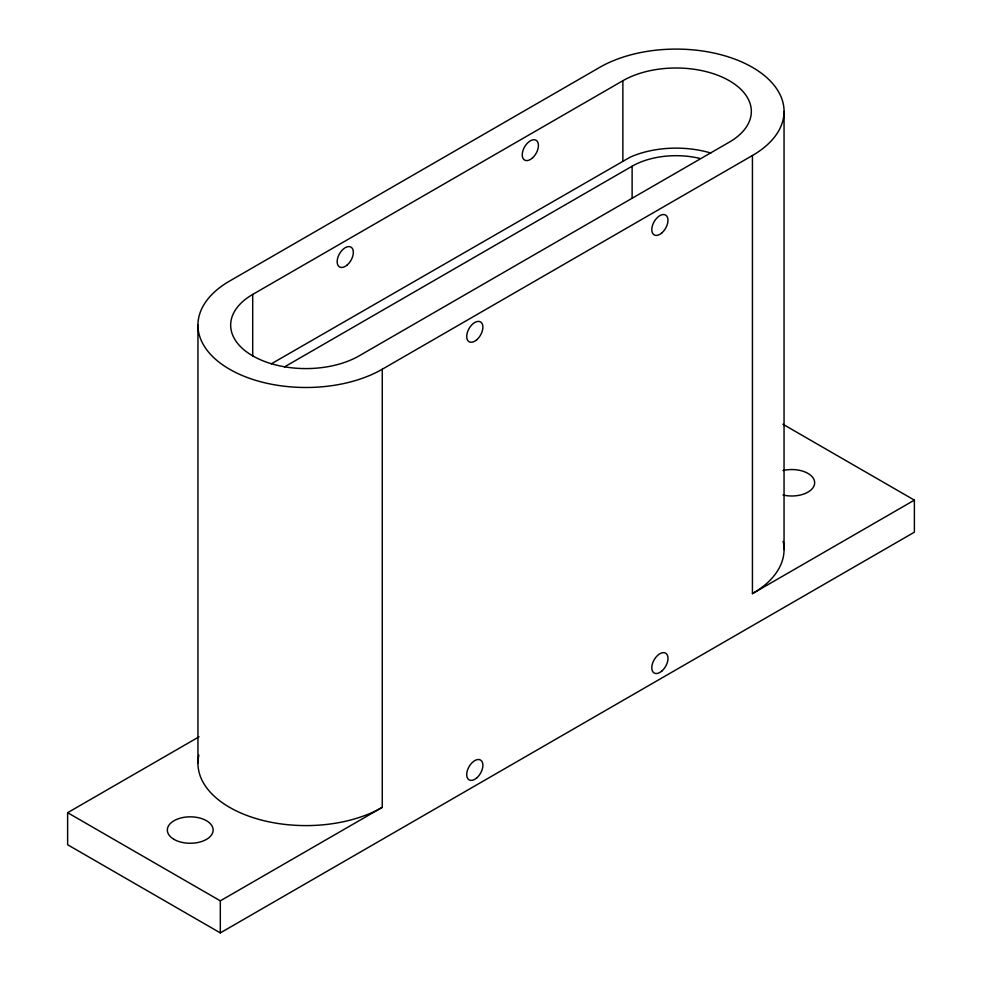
<?xml version="1.0" encoding="UTF-8"?>
<svg xmlns="http://www.w3.org/2000/svg" width="982" height="982" viewBox="0 0 982 982"><rect width="100%" height="100%" fill="white"/><g stroke="black" fill="none" stroke-linecap="round" stroke-linejoin="round"><path stroke-width="1.47" d="M252.705 294.428L622.87 80.72A75.258 43.441 0 0 1 729.295 80.72A75.258 43.441 0 0 1 729.295 142.157L359.13 355.865A75.258 43.441 0 0 1 252.705 355.865A75.258 43.441 0 0 1 252.705 294.428L252.705 356.429M271.278 363.843L630.272 157.108A75.258 43.441 0 0 1 710.833 153.045M284.51 366.887L632.126 166.204A62.161 35.892 0 0 1 699.871 158.421M382.268 369.232L752.433 155.512A107.971 62.332 0 0 0 752.433 67.353A107.971 62.332 0 0 0 599.732 67.353L229.567 281.073A107.971 62.332 0 0 0 229.567 369.232A107.971 62.332 0 0 0 382.268 369.232L382.268 807.339L220.312 900.838L67.623 812.691L67.623 844.741L220.312 932.9L914.377 532.195L914.377 500.133L782.924 424.236M67.623 812.691L199.039 736.819M752.433 155.512L752.433 593.631L914.377 500.133M784.053 111.432L784.053 549.552M632.126 166.204L632.126 198.413M622.87 80.72L622.87 160.864M220.312 900.838L220.312 932.9M197.947 325.152L197.947 763.26M783.133 541.413A107.971 62.332 0 0 1 752.433 593.631M782.998 470.55A22.905 13.22 0 0 1 814.667 482.763A22.905 13.22 0 0 1 782.998 494.989M382.268 807.339A107.971 62.332 0 0 1 258.168 819.172A107.971 62.332 0 0 1 198.867 755.133M661.978 232.795A11.453 6.616 -60 0 0 665.612 215.058A11.453 6.616 -60 0 0 652.06 227.063A11.453 6.616 -60 0 0 661.978 232.795M476.896 339.649A11.453 6.616 -60 0 0 480.529 321.912A11.453 6.616 -60 0 0 466.978 333.917A11.453 6.616 -60 0 0 476.896 339.649M476.896 777.769A11.453 6.616 -60 0 0 480.529 760.031A11.453 6.616 -60 0 0 466.978 772.036A11.453 6.616 -60 0 0 476.896 777.769M661.978 670.915A11.453 6.616 -60 0 0 665.612 653.165A11.453 6.616 -60 0 0 652.06 665.182A11.453 6.616 -60 0 0 661.978 670.915M174.047 839.401A22.905 13.22 0 0 0 212.37 833.472A22.905 13.22 0 0 0 184.309 817.282A22.905 13.22 0 0 0 174.047 839.401M347.346 264.845A11.453 6.616 -60 0 0 350.979 247.108A11.453 6.616 -60 0 0 337.427 259.125A11.453 6.616 -60 0 0 347.346 264.845M532.428 157.992A11.453 6.616 -60 0 0 536.062 140.254A11.453 6.616 -60 0 0 522.51 152.271A11.453 6.616 -60 0 0 532.428 157.992"/></g></svg>
